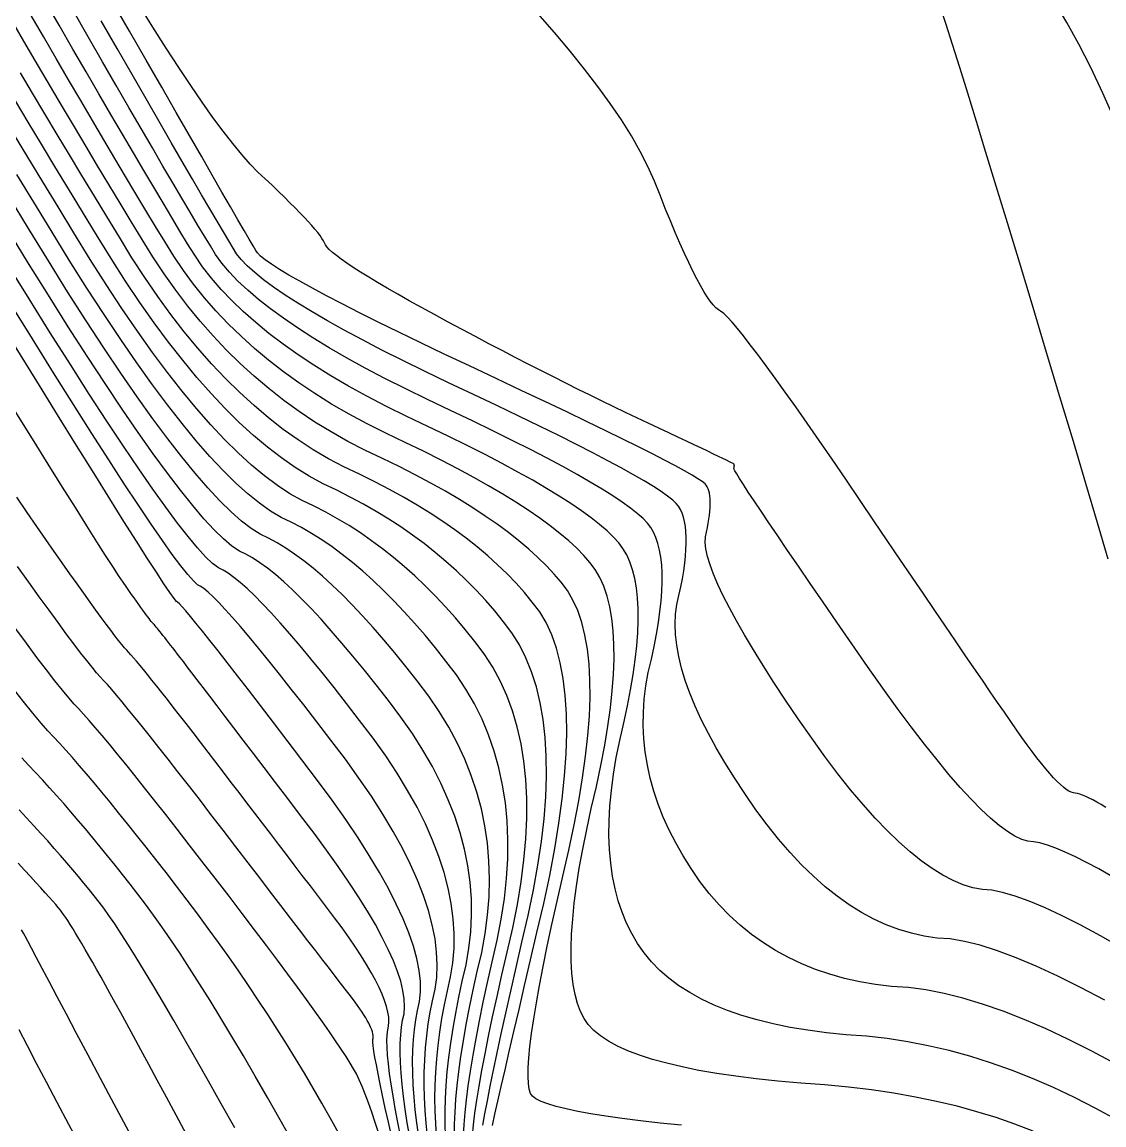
# Model space of a CAD drawing. Header units: inches. Extents: x 1412622.3 to 1412714.6, y 4931530.8 to 4931588.5.
# Drawn here: x 1412639.77 to 1412647.81, y 4931552.43 to 4931560.63 of the extents above; entities that cross this region are included whole.
import ezdxf

# ---------------------------------------------------------------- set-up
doc = ezdxf.new("R2010")
doc.units = ezdxf.units.IN
doc.header["$MEASUREMENT"] = 0

msp = doc.modelspace()

# ---------------------------------------------------------------- linework, layer by layer
for points in [[(1412647.9047, 4931552.4687), (1412647.7471, 4931552.5552), (1412647.59, 4931552.6353), (1412647.4333, 4931552.7092), (1412647.2772, 4931552.7768), (1412647.1215, 4931552.8381), (1412646.9663, 4931552.8931), (1412646.8116, 4931552.9419), (1412646.6574, 4931552.9843), (1412646.5036, 4931553.0205), (1412646.3504, 4931553.0504), (1412646.1976, 4931553.0739), (1412646.0453, 4931553.0912), (1412645.8935, 4931553.1022), (1412645.7481, 4931553.1169), (1412645.6092, 4931553.1353), (1412645.4768, 4931553.1574), (1412645.3508, 4931553.1832), (1412645.2313, 4931553.2127), (1412645.1183, 4931553.2458), (1412645.0117, 4931553.2827), (1412644.9116, 4931553.3232), (1412644.818, 4931553.3674), (1412644.7308, 4931553.4153), (1412644.6501, 4931553.4669), (1412644.5759, 4931553.5222), (1412644.5081, 4931553.5812), (1412644.4468, 4931553.6439), (1412644.392, 4931553.7103), (1412644.3436, 4931553.7803), (1412644.3001, 4931553.8542), (1412644.2616, 4931553.9319), (1412644.2281, 4931554.0135), (1412644.1995, 4931554.0988), (1412644.1758, 4931554.188), (1412644.1571, 4931554.281), (1412644.1433, 4931554.3778), (1412644.1344, 4931554.4785), (1412644.1305, 4931554.5829), (1412644.1315, 4931554.6912), (1412644.1375, 4931554.8033), (1412644.1484, 4931554.9193), (1412644.1643, 4931555.0391), (1412644.1851, 4931555.1626), (1412644.2108, 4931555.2901), (1412644.2415, 4931555.4213), (1412644.2683, 4931555.5469), (1412644.2912, 4931555.6669), (1412644.3102, 4931555.7814), (1412644.3253, 4931555.8902), (1412644.3365, 4931555.9934), (1412644.3438, 4931556.091), (1412644.3472, 4931556.183), (1412644.3468, 4931556.2694), (1412644.3424, 4931556.3503), (1412644.3341, 4931556.4255), (1412644.322, 4931556.4951), (1412644.3059, 4931556.5591), (1412644.286, 4931556.6174), (1412644.2622, 4931556.6702), (1412644.2344, 4931556.7174), (1412644.2028, 4931556.759), (1412644.1633, 4931556.8026), (1412644.116, 4931556.8482), (1412644.0608, 4931556.8959), (1412643.9977, 4931556.9455), (1412643.9268, 4931556.9972), (1412643.848, 4931557.0509), (1412643.7613, 4931557.1066), (1412643.6668, 4931557.1643), (1412643.5644, 4931557.2241), (1412643.4541, 4931557.2858), (1412643.336, 4931557.3496), (1412643.2101, 4931557.4154), (1412643.0762, 4931557.4832), (1412642.9345, 4931557.5531), (1412642.785, 4931557.6249), (1412642.6275, 4931557.6988), (1412642.4767, 4931557.7734), (1412642.3323, 4931557.8488), (1412642.1946, 4931557.9249), (1412642.0633, 4931558.0018), (1412641.9387, 4931558.0794), (1412641.8205, 4931558.1578), (1412641.709, 4931558.2369), (1412641.6039, 4931558.3168), (1412641.5054, 4931558.3974), (1412641.4135, 4931558.4788), (1412641.3281, 4931558.5609), (1412641.2493, 4931558.6438), (1412641.177, 4931558.7274), (1412641.1113, 4931558.8118), (1412641.0521, 4931558.8969), (1412640.9995, 4931558.9828), (1412640.9428, 4931559.0763), (1412640.8819, 4931559.1774), (1412640.8168, 4931559.2861), (1412640.7476, 4931559.4024), (1412640.6743, 4931559.5264), (1412640.5969, 4931559.6579), (1412640.5153, 4931559.7971), (1412640.4296, 4931559.9438), (1412640.3397, 4931560.0982), (1412640.2457, 4931560.2602), (1412640.1476, 4931560.4298), (1412640.0453, 4931560.607), (1412639.9389, 4931560.7918)], [(1412647.9452, 4931553.7462), (1412647.7833, 4931553.8378), (1412647.633, 4931553.9186), (1412647.4943, 4931553.9886), (1412647.3673, 4931554.0477), (1412647.2518, 4931554.096), (1412647.148, 4931554.1335), (1412647.0557, 4931554.1602), (1412646.9751, 4931554.176), (1412646.9061, 4931554.181), (1412646.8352, 4931554.1948), (1412646.7622, 4931554.2173), (1412646.6874, 4931554.2486), (1412646.6106, 4931554.2886), (1412646.5318, 4931554.3374), (1412646.4511, 4931554.395), (1412646.3684, 4931554.4613), (1412646.2838, 4931554.5363), (1412646.1973, 4931554.6202), (1412646.1088, 4931554.7127), (1412646.0183, 4931554.8141), (1412645.9259, 4931554.9242), (1412645.8315, 4931555.043), (1412645.7352, 4931555.1706), (1412645.6369, 4931555.307), (1412645.5367, 4931555.4521), (1412645.4433, 4931555.5904), (1412645.3566, 4931555.7218), (1412645.2767, 4931555.8463), (1412645.2036, 4931555.9639), (1412645.1373, 4931556.0747), (1412645.0777, 4931556.1786), (1412645.025, 4931556.2757), (1412644.979, 4931556.3658), (1412644.9398, 4931556.4491), (1412644.9073, 4931556.5256), (1412644.8817, 4931556.5951), (1412644.8628, 4931556.6578), (1412644.8507, 4931556.7136), (1412644.8454, 4931556.7626), (1412644.8468, 4931556.8046), (1412644.855, 4931556.8399), (1412644.8622, 4931556.8736), (1412644.8684, 4931556.9058), (1412644.8735, 4931556.9365), (1412644.8775, 4931556.9657), (1412644.8805, 4931556.9934), (1412644.8825, 4931557.0195), (1412644.8834, 4931557.0442), (1412644.8833, 4931557.0674), (1412644.8821, 4931557.0891), (1412644.8799, 4931557.1093), (1412644.8766, 4931557.1279), (1412644.8723, 4931557.1451), (1412644.867, 4931557.1608), (1412644.8606, 4931557.1749), (1412644.8531, 4931557.1876), (1412644.8447, 4931557.1988), (1412644.8243, 4931557.215), (1412644.7921, 4931557.2364), (1412644.748, 4931557.263), (1412644.692, 4931557.2946), (1412644.6241, 4931557.3314), (1412644.5444, 4931557.3733), (1412644.4528, 4931557.4203), (1412644.3493, 4931557.4725), (1412644.2339, 4931557.5298), (1412644.1067, 4931557.5922), (1412643.9675, 4931557.6597), (1412643.8166, 4931557.7323), (1412643.6537, 4931557.8101), (1412643.4789, 4931557.893), (1412643.2923, 4931557.981), (1412643.0938, 4931558.0741), (1412642.907, 4931558.1626), (1412642.7319, 4931558.2465), (1412642.5684, 4931558.3257), (1412642.4167, 4931558.4003), (1412642.2766, 4931558.4703), (1412642.1482, 4931558.5356), (1412642.0314, 4931558.5963), (1412641.9264, 4931558.6524), (1412641.833, 4931558.7038), (1412641.7513, 4931558.7506), (1412641.6813, 4931558.7927), (1412641.6229, 4931558.8302), (1412641.5763, 4931558.8631), (1412641.5413, 4931558.8913), (1412641.518, 4931558.9149), (1412641.5064, 4931558.9339), (1412641.4861, 4931558.968), (1412641.4572, 4931559.0174), (1412641.4196, 4931559.082), (1412641.3734, 4931559.1618), (1412641.3185, 4931559.2568), (1412641.2549, 4931559.367), (1412641.1827, 4931559.4924), (1412641.1019, 4931559.6331), (1412641.0124, 4931559.7889), (1412640.9142, 4931559.9599), (1412640.8074, 4931560.1462), (1412640.6919, 4931560.3477), (1412640.5678, 4931560.5643), (1412640.435, 4931560.7962)], [(1412647.8671, 4931554.2797), (1412647.77, 4931554.3347), (1412647.6798, 4931554.3832), (1412647.5966, 4931554.4252), (1412647.5204, 4931554.4606), (1412647.4511, 4931554.4896), (1412647.3888, 4931554.5121), (1412647.3334, 4931554.5281), (1412647.2851, 4931554.5376), (1412647.2437, 4931554.5406), (1412647.1975, 4931554.5541), (1412647.1466, 4931554.578), (1412647.0909, 4931554.6123), (1412647.0305, 4931554.6571), (1412646.9653, 4931554.7123), (1412646.8954, 4931554.778), (1412646.8207, 4931554.8541), (1412646.7412, 4931554.9407), (1412646.657, 4931555.0377), (1412646.5681, 4931555.1452), (1412646.4743, 4931555.2631), (1412646.3759, 4931555.3915), (1412646.2726, 4931555.5303), (1412646.1646, 4931555.6795), (1412646.0519, 4931555.8392), (1412645.9344, 4931556.0094), (1412645.8243, 4931556.1691), (1412645.7216, 4931556.3184), (1412645.6263, 4931556.4572), (1412645.5383, 4931556.5856), (1412645.4578, 4931556.7036), (1412645.3846, 4931556.8112), (1412645.3189, 4931556.9083), (1412645.2605, 4931556.9949), (1412645.2095, 4931557.0712), (1412645.1659, 4931557.137), (1412645.1297, 4931557.1924), (1412645.1009, 4931557.2373), (1412645.0795, 4931557.2718), (1412645.0654, 4931557.2959), (1412645.0588, 4931557.3095), (1412645.0595, 4931557.3127), (1412645.0602, 4931557.3158), (1412645.0608, 4931557.3187), (1412645.0612, 4931557.3215), (1412645.0616, 4931557.3242), (1412645.0619, 4931557.3267), (1412645.062, 4931557.329), (1412645.0621, 4931557.3313), (1412645.0621, 4931557.3334), (1412645.062, 4931557.3354), (1412645.0618, 4931557.3372), (1412645.0615, 4931557.3389), (1412645.0611, 4931557.3405), (1412645.0606, 4931557.3419), (1412645.0601, 4931557.3432), (1412645.0594, 4931557.3443), (1412645.0586, 4931557.3453), (1412645.0526, 4931557.3488), (1412645.0414, 4931557.3546), (1412645.0251, 4931557.3628), (1412645.0035, 4931557.3734), (1412644.9767, 4931557.3864), (1412644.9447, 4931557.4019), (1412644.9075, 4931557.4197), (1412644.8651, 4931557.4399), (1412644.8174, 4931557.4625), (1412644.7646, 4931557.4876), (1412644.7066, 4931557.515), (1412644.6434, 4931557.5448), (1412644.5749, 4931557.5771), (1412644.5013, 4931557.6117), (1412644.4224, 4931557.6488), (1412644.3384, 4931557.6882), (1412644.2532, 4931557.7286), (1412644.1668, 4931557.7701), (1412644.0792, 4931557.8126), (1412643.9904, 4931557.856), (1412643.9005, 4931557.9005), (1412643.8094, 4931557.946), (1412643.7172, 4931557.9925), (1412643.6237, 4931558.04), (1412643.5291, 4931558.0885), (1412643.4333, 4931558.1381), (1412643.3364, 4931558.1886), (1412643.2382, 4931558.2401), (1412643.1389, 4931558.2927), (1412643.0385, 4931558.3462), (1412642.9368, 4931558.4008), (1412642.834, 4931558.4564), (1412642.7373, 4931558.5093), (1412642.6466, 4931558.5597), (1412642.5621, 4931558.6074), (1412642.4836, 4931558.6525), (1412642.4113, 4931558.6949), (1412642.345, 4931558.7348), (1412642.2849, 4931558.772), (1412642.2308, 4931558.8066), (1412642.1828, 4931558.8386), (1412642.141, 4931558.8679), (1412642.1052, 4931558.8947), (1412642.0755, 4931558.9188), (1412642.0519, 4931558.9402), (1412642.0344, 4931558.9591), (1412642.023, 4931558.9754), (1412642.0177, 4931558.989), (1412642.0094, 4931559.0049), (1412641.9981, 4931559.023), (1412641.9837, 4931559.0434), (1412641.9663, 4931559.0661), (1412641.946, 4931559.091), (1412641.9225, 4931559.1182), (1412641.8961, 4931559.1477), (1412641.8667, 4931559.1794), (1412641.8342, 4931559.2134), (1412641.7988, 4931559.2497), (1412641.7603, 4931559.2882), (1412641.7188, 4931559.329), (1412641.6742, 4931559.372), (1412641.6267, 4931559.4174), (1412641.5761, 4931559.4649), (1412641.5225, 4931559.5148), (1412641.4645, 4931559.5751), (1412641.402, 4931559.646), (1412641.3351, 4931559.7274), (1412641.2637, 4931559.8194), (1412641.1878, 4931559.9219), (1412641.1075, 4931560.0349), (1412641.0227, 4931560.1584), (1412640.9335, 4931560.2924), (1412640.8398, 4931560.437), (1412640.7416, 4931560.5921), (1412640.639, 4931560.7577)], [(1412647.8902, 4931559.9009), (1412647.8002, 4931560.1036), (1412647.7109, 4931560.2923), (1412647.6222, 4931560.4671), (1412647.534, 4931560.6278), (1412647.4464, 4931560.7747)], [(1412647.2814, 4931552.3864), (1412647.1471, 4931552.4382), (1412647.0083, 4931552.486), (1412646.8649, 4931552.5301), (1412646.7171, 4931552.5702), (1412646.5648, 4931552.6065), (1412646.4079, 4931552.6388), (1412646.2465, 4931552.6674), (1412646.0806, 4931552.692), (1412645.9102, 4931552.7128), (1412645.7353, 4931552.7296), (1412645.5559, 4931552.7426), (1412645.3858, 4931552.7577), (1412645.2249, 4931552.7747), (1412645.0733, 4931552.7937), (1412644.9309, 4931552.8147), (1412644.7978, 4931552.8377), (1412644.674, 4931552.8628), (1412644.5595, 4931552.8898), (1412644.4543, 4931552.9188), (1412644.3583, 4931552.9498), (1412644.2715, 4931552.9829), (1412644.1941, 4931553.0179), (1412644.1259, 4931553.0549), (1412644.067, 4931553.094), (1412644.0173, 4931553.135), (1412643.977, 4931553.178), (1412643.9459, 4931553.2231), (1412643.9191, 4931553.2755), (1412643.8967, 4931553.3353), (1412643.8785, 4931553.4025), (1412643.8648, 4931553.4771), (1412643.8553, 4931553.5591), (1412643.8502, 4931553.6485), (1412643.8494, 4931553.7452), (1412643.8529, 4931553.8493), (1412643.8608, 4931553.9609), (1412643.873, 4931554.0798), (1412643.8895, 4931554.2061), (1412643.9103, 4931554.3398), (1412643.9355, 4931554.4809), (1412643.965, 4931554.6293), (1412643.9988, 4931554.7852), (1412644.037, 4931554.9484), (1412644.0703, 4931555.1047), (1412644.0988, 4931555.254), (1412644.1224, 4931555.3963), (1412644.1412, 4931555.5317), (1412644.1552, 4931555.6601), (1412644.1643, 4931555.7815), (1412644.1685, 4931555.896), (1412644.1679, 4931556.0035), (1412644.1625, 4931556.104), (1412644.1522, 4931556.1975), (1412644.1371, 4931556.2841), (1412644.1172, 4931556.3637), (1412644.0923, 4931556.4363), (1412644.0627, 4931556.502), (1412644.0282, 4931556.5607), (1412643.9889, 4931556.6124), (1412643.943, 4931556.6651), (1412643.8906, 4931556.7188), (1412643.8317, 4931556.7735), (1412643.7663, 4931556.8292), (1412643.6943, 4931556.8858), (1412643.6158, 4931556.9434), (1412643.5308, 4931557.002), (1412643.4393, 4931557.0616), (1412643.3412, 4931557.1222), (1412643.2366, 4931557.1837), (1412643.1255, 4931557.2463), (1412643.0079, 4931557.3098), (1412642.8837, 4931557.3743), (1412642.753, 4931557.4398), (1412642.6158, 4931557.5062), (1412642.4721, 4931557.5737), (1412642.3332, 4931557.6437), (1412642.1991, 4931557.7162), (1412642.0699, 4931557.7913), (1412641.9455, 4931557.8689), (1412641.826, 4931557.9491), (1412641.7113, 4931558.0318), (1412641.6015, 4931558.1171), (1412641.4964, 4931558.2049), (1412641.3963, 4931558.2953), (1412641.3009, 4931558.3882), (1412641.2104, 4931558.4836), (1412641.1248, 4931558.5816), (1412641.044, 4931558.6822), (1412640.968, 4931558.7853), (1412640.8969, 4931558.8909), (1412640.8306, 4931558.9991), (1412640.7616, 4931559.1124), (1412640.6901, 4931559.2307), (1412640.6159, 4931559.3541), (1412640.5391, 4931559.4826), (1412640.4596, 4931559.6162), (1412640.3775, 4931559.7549), (1412640.2928, 4931559.8986), (1412640.2055, 4931560.0474), (1412640.1155, 4931560.2013), (1412640.0229, 4931560.3603), (1412639.9276, 4931560.5243), (1412639.8297, 4931560.6934)], [(1412647.8986, 4931552.8843), (1412647.7196, 4931552.9803), (1412647.5461, 4931553.0676), (1412647.3781, 4931553.1462), (1412647.2155, 4931553.2161), (1412647.0585, 4931553.2773), (1412646.9069, 4931553.3298), (1412646.7607, 4931553.3736), (1412646.6201, 4931553.4087), (1412646.4849, 4931553.4351), (1412646.3552, 4931553.4528), (1412646.231, 4931553.4618), (1412646.1105, 4931553.4762), (1412645.9936, 4931553.496), (1412645.8803, 4931553.5211), (1412645.7707, 4931553.5517), (1412645.6648, 4931553.5876), (1412645.5626, 4931553.6289), (1412645.464, 4931553.6755), (1412645.369, 4931553.7276), (1412645.2778, 4931553.785), (1412645.1901, 4931553.8478), (1412645.1062, 4931553.916), (1412645.0259, 4931553.9895), (1412644.9492, 4931554.0685), (1412644.8763, 4931554.1528), (1412644.8069, 4931554.2425), (1412644.7413, 4931554.3376), (1412644.6812, 4931554.4329), (1412644.6266, 4931554.5285), (1412644.5776, 4931554.6244), (1412644.5342, 4931554.7205), (1412644.4963, 4931554.8169), (1412644.464, 4931554.9135), (1412644.4372, 4931555.0104), (1412644.4159, 4931555.1076), (1412644.4003, 4931555.205), (1412644.3901, 4931555.3027), (1412644.3856, 4931555.4006), (1412644.3866, 4931555.4988), (1412644.3931, 4931555.5972), (1412644.4052, 4931555.6959), (1412644.4228, 4931555.7949), (1412644.446, 4931555.8941), (1412644.4663, 4931555.9891), (1412644.4836, 4931556.0799), (1412644.4979, 4931556.1664), (1412644.5094, 4931556.2487), (1412644.5178, 4931556.3267), (1412644.5234, 4931556.4005), (1412644.526, 4931556.4701), (1412644.5256, 4931556.5354), (1412644.5223, 4931556.5965), (1412644.5161, 4931556.6534), (1412644.5069, 4931556.706), (1412644.4947, 4931556.7544), (1412644.4797, 4931556.7986), (1412644.4616, 4931556.8385), (1412644.4407, 4931556.8742), (1412644.4168, 4931556.9056), (1412644.3837, 4931556.9401), (1412644.3413, 4931556.9776), (1412644.2898, 4931557.0182), (1412644.2291, 4931557.0619), (1412644.1592, 4931557.1086), (1412644.0801, 4931557.1584), (1412643.9918, 4931557.2112), (1412643.8943, 4931557.267), (1412643.7876, 4931557.326), (1412643.6716, 4931557.3879), (1412643.5465, 4931557.453), (1412643.4122, 4931557.5211), (1412643.2687, 4931557.5922), (1412643.116, 4931557.6664), (1412642.9541, 4931557.7436), (1412642.783, 4931557.8239), (1412642.6201, 4931557.9032), (1412642.4655, 4931557.9814), (1412642.3192, 4931558.0585), (1412642.1811, 4931558.1346), (1412642.0513, 4931558.2097), (1412641.9297, 4931558.2837), (1412641.8164, 4931558.3567), (1412641.7114, 4931558.4286), (1412641.6146, 4931558.4995), (1412641.5261, 4931558.5694), (1412641.4459, 4931558.6382), (1412641.3739, 4931558.7059), (1412641.3101, 4931558.7726), (1412641.2546, 4931558.8383), (1412641.2074, 4931558.9029), (1412641.1685, 4931558.9665), (1412641.1239, 4931559.0402), (1412641.0736, 4931559.1241), (1412641.0177, 4931559.2181), (1412640.9562, 4931559.3222), (1412640.889, 4931559.4365), (1412640.8162, 4931559.5609), (1412640.7378, 4931559.6955), (1412640.6537, 4931559.8402), (1412640.5639, 4931559.9951), (1412640.4685, 4931560.1601), (1412640.3675, 4931560.3353), (1412640.2608, 4931560.5205), (1412640.1485, 4931560.716)], [(1412647.8237, 4931554.7928), (1412647.789, 4931554.8132), (1412647.7567, 4931554.8316), (1412647.7266, 4931554.8477), (1412647.6989, 4931554.8617), (1412647.6735, 4931554.8735), (1412647.6504, 4931554.8832), (1412647.6296, 4931554.8907), (1412647.6111, 4931554.896), (1412647.595, 4931554.8992), (1412647.5812, 4931554.9002), (1412647.5656, 4931554.905), (1412647.5482, 4931554.9136), (1412647.529, 4931554.926), (1412647.508, 4931554.9421), (1412647.4852, 4931554.9621), (1412647.4606, 4931554.9858), (1412647.4342, 4931555.0134), (1412647.4061, 4931555.0447), (1412647.3761, 4931555.0798), (1412647.3443, 4931555.1187), (1412647.3107, 4931555.1614), (1412647.2753, 4931555.2079), (1412647.2381, 4931555.2582), (1412647.1991, 4931555.3123), (1412647.1584, 4931555.3702), (1412647.1158, 4931555.4318), (1412647.0692, 4931555.4995), (1412647.0186, 4931555.5731), (1412646.964, 4931555.6527), (1412646.9054, 4931555.7383), (1412646.8428, 4931555.8299), (1412646.7761, 4931555.9275), (1412646.7055, 4931556.031), (1412646.6308, 4931556.1406), (1412646.5522, 4931556.2561), (1412646.4695, 4931556.3776), (1412646.3828, 4931556.5051), (1412646.2922, 4931556.6386), (1412646.1975, 4931556.778), (1412646.0988, 4931556.9235), (1412645.9961, 4931557.0749), (1412645.8894, 4931557.2324), (1412645.7882, 4931557.3805), (1412645.6927, 4931557.5194), (1412645.6028, 4931557.6491), (1412645.5185, 4931557.7694), (1412645.4398, 4931557.8806), (1412645.3666, 4931557.9824), (1412645.2991, 4931558.075), (1412645.2372, 4931558.1584), (1412645.1809, 4931558.2324), (1412645.1301, 4931558.2973), (1412645.085, 4931558.3528), (1412645.0455, 4931558.3991), (1412645.0115, 4931558.4362), (1412644.9832, 4931558.4639), (1412644.9605, 4931558.4825), (1412644.9433, 4931558.4917), (1412644.9247, 4931558.5069), (1412644.9046, 4931558.5281), (1412644.8831, 4931558.5552), (1412644.8601, 4931558.5883), (1412644.8356, 4931558.6273), (1412644.8096, 4931558.6722), (1412644.7822, 4931558.7231), (1412644.7533, 4931558.78), (1412644.723, 4931558.8427), (1412644.6911, 4931558.9115), (1412644.6578, 4931558.9862), (1412644.623, 4931559.0668), (1412644.5868, 4931559.1534), (1412644.5491, 4931559.2459), (1412644.5099, 4931559.3444), (1412644.4692, 4931559.4488), (1412644.4202, 4931559.5569), (1412644.3627, 4931559.6686), (1412644.2969, 4931559.784), (1412644.2226, 4931559.903), (1412644.14, 4931560.0257), (1412644.0489, 4931560.152), (1412643.9495, 4931560.282), (1412643.8417, 4931560.4156), (1412643.7254, 4931560.5529), (1412643.6008, 4931560.6938)], [(1412647.8389, 4931556.6379), (1412647.7599, 4931556.9088), (1412647.6741, 4931557.2005), (1412647.5814, 4931557.5128), (1412647.4818, 4931557.8459), (1412647.3754, 4931558.1996), (1412647.2749, 4931558.5329), (1412647.1803, 4931558.8458), (1412647.0916, 4931559.1381), (1412647.0089, 4931559.4101), (1412646.932, 4931559.6616), (1412646.861, 4931559.8926), (1412646.796, 4931560.1032), (1412646.7369, 4931560.2934), (1412646.6837, 4931560.4631), (1412646.6364, 4931560.6123), (1412646.595, 4931560.7411)], [(1412644.6697, 4931552.43), (1412644.511, 4931552.4462), (1412644.3644, 4931552.4628), (1412644.2298, 4931552.4797), (1412644.1073, 4931552.4969), (1412643.9969, 4931552.5144), (1412643.8985, 4931552.5323), (1412643.8122, 4931552.5504), (1412643.738, 4931552.5689), (1412643.6759, 4931552.5876), (1412643.6259, 4931552.6067), (1412643.5879, 4931552.6261), (1412643.562, 4931552.6458), (1412643.5482, 4931552.6658), (1412643.5381, 4931552.6968), (1412643.5317, 4931552.7387), (1412643.529, 4931552.7916), (1412643.53, 4931552.8554), (1412643.5348, 4931552.9302), (1412643.5433, 4931553.0159), (1412643.5555, 4931553.1126), (1412643.5714, 4931553.2202), (1412643.591, 4931553.3388), (1412643.6144, 4931553.4683), (1412643.6414, 4931553.6088), (1412643.6722, 4931553.7603), (1412643.7067, 4931553.9227), (1412643.7449, 4931554.096), (1412643.7868, 4931554.2803), (1412643.8325, 4931554.4756), (1412643.8723, 4931554.6625), (1412643.9064, 4931554.8411), (1412643.9347, 4931555.0113), (1412643.9571, 4931555.1732), (1412643.9738, 4931555.3268), (1412643.9847, 4931555.472), (1412643.9898, 4931555.6089), (1412643.9891, 4931555.7375), (1412643.9826, 4931555.8577), (1412643.9703, 4931555.9696), (1412643.9522, 4931556.0731), (1412643.9284, 4931556.1683), (1412643.8987, 4931556.2552), (1412643.8632, 4931556.3338), (1412643.822, 4931556.404), (1412643.7749, 4931556.4658), (1412643.7227, 4931556.5277), (1412643.6653, 4931556.5894), (1412643.6026, 4931556.6511), (1412643.5349, 4931556.7128), (1412643.4619, 4931556.7744), (1412643.3837, 4931556.836), (1412643.3003, 4931556.8975), (1412643.2118, 4931556.9589), (1412643.118, 4931557.0203), (1412643.0191, 4931557.0816), (1412642.915, 4931557.1429), (1412642.8057, 4931557.2042), (1412642.6912, 4931557.2653), (1412642.5716, 4931557.3265), (1412642.4467, 4931557.3876), (1412642.3167, 4931557.4486), (1412642.1897, 4931557.5139), (1412642.066, 4931557.5836), (1412641.9453, 4931557.6577), (1412641.8278, 4931557.7361), (1412641.7134, 4931557.8188), (1412641.6021, 4931557.9059), (1412641.494, 4931557.9973), (1412641.389, 4931558.0931), (1412641.2871, 4931558.1932), (1412641.1883, 4931558.2976), (1412641.0927, 4931558.4064), (1412641.0002, 4931558.5195), (1412640.9109, 4931558.637), (1412640.8247, 4931558.7588), (1412640.7416, 4931558.8849), (1412640.6616, 4931559.0154), (1412640.5805, 4931559.1485), (1412640.4983, 4931559.284), (1412640.415, 4931559.4222), (1412640.3305, 4931559.5628), (1412640.2449, 4931559.7061), (1412640.1582, 4931559.8518), (1412640.0703, 4931560.0001), (1412639.9814, 4931560.151), (1412639.8913, 4931560.3044), (1412639.8, 4931560.4603), (1412639.7077, 4931560.6188)], [(1412647.815, 4931553.3584), (1412647.6346, 4931553.4543), (1412647.4647, 4931553.539), (1412647.3053, 4931553.6127), (1412647.1563, 4931553.6753), (1412647.0178, 4931553.7267), (1412646.8898, 4931553.7671), (1412646.7723, 4931553.7963), (1412646.6652, 4931553.8144), (1412646.5686, 4931553.8214), (1412646.4728, 4931553.8355), (1412646.3779, 4931553.8566), (1412646.2839, 4931553.8849), (1412646.1907, 4931553.9201), (1412646.0983, 4931553.9625), (1412646.0068, 4931554.0119), (1412645.9162, 4931554.0684), (1412645.8264, 4931554.132), (1412645.7375, 4931554.2026), (1412645.6494, 4931554.2803), (1412645.5622, 4931554.365), (1412645.4759, 4931554.4569), (1412645.3904, 4931554.5558), (1412645.3057, 4931554.6617), (1412645.2219, 4931554.7748), (1412645.139, 4931554.8949), (1412645.0622, 4931555.0117), (1412644.9916, 4931555.1252), (1412644.9272, 4931555.2353), (1412644.8689, 4931555.3422), (1412644.8168, 4931555.4458), (1412644.7708, 4931555.5461), (1412644.7311, 4931555.643), (1412644.6975, 4931555.7367), (1412644.67, 4931555.8271), (1412644.6487, 4931555.9141), (1412644.6336, 4931555.9979), (1412644.6247, 4931556.0783), (1412644.6219, 4931556.1554), (1412644.6253, 4931556.2293), (1412644.6348, 4931556.2998), (1412644.6505, 4931556.367), (1412644.6642, 4931556.4313), (1412644.676, 4931556.4928), (1412644.6857, 4931556.5514), (1412644.6934, 4931556.6072), (1412644.6992, 4931556.66), (1412644.7029, 4931556.71), (1412644.7047, 4931556.7572), (1412644.7044, 4931556.8014), (1412644.7022, 4931556.8428), (1412644.698, 4931556.8813), (1412644.6918, 4931556.917), (1412644.6835, 4931556.9498), (1412644.6733, 4931556.9797), (1412644.6611, 4931557.0067), (1412644.6469, 4931557.0309), (1412644.6307, 4931557.0522), (1412644.604, 4931557.0776), (1412644.5667, 4931557.107), (1412644.5189, 4931557.1406), (1412644.4605, 4931557.1783), (1412644.3917, 4931557.22), (1412644.3122, 4931557.2658), (1412644.2223, 4931557.3158), (1412644.1218, 4931557.3698), (1412644.0107, 4931557.4279), (1412643.8892, 4931557.49), (1412643.757, 4931557.5563), (1412643.6144, 4931557.6267), (1412643.4612, 4931557.7011), (1412643.2975, 4931557.7797), (1412643.1232, 4931557.8623), (1412642.9384, 4931557.949), (1412642.7636, 4931558.0329), (1412642.5987, 4931558.1139), (1412642.4438, 4931558.1921), (1412642.2989, 4931558.2675), (1412642.1639, 4931558.34), (1412642.0389, 4931558.4097), (1412641.9239, 4931558.4765), (1412641.8189, 4931558.5405), (1412641.7238, 4931558.6017), (1412641.6387, 4931558.66), (1412641.5636, 4931558.7154), (1412641.4984, 4931558.7681), (1412641.4432, 4931558.8179), (1412641.398, 4931558.8648), (1412641.3627, 4931558.9089), (1412641.3374, 4931558.9502), (1412641.305, 4931559.0041), (1412641.2654, 4931559.0707), (1412641.2187, 4931559.15), (1412641.1648, 4931559.242), (1412641.1038, 4931559.3466), (1412641.0356, 4931559.464), (1412640.9602, 4931559.594), (1412640.8778, 4931559.7366), (1412640.7881, 4931559.892), (1412640.6914, 4931560.06), (1412640.5874, 4931560.2407), (1412640.4763, 4931560.4341), (1412640.3581, 4931560.6402)], [(1412643.2644, 4931552.4275), (1412643.283, 4931552.5107), (1412643.3048, 4931552.6073), (1412643.3298, 4931552.7173), (1412643.3581, 4931552.8406), (1412643.3895, 4931552.9774), (1412643.4242, 4931553.1275), (1412643.4621, 4931553.291), (1412643.5032, 4931553.468), (1412643.5475, 4931553.6583), (1412643.5951, 4931553.862), (1412643.6458, 4931554.079), (1412643.69, 4931554.2871), (1412643.7275, 4931554.486), (1412643.7585, 4931554.6759), (1412643.7829, 4931554.8567), (1412643.8007, 4931555.0284), (1412643.8118, 4931555.1911), (1412643.8164, 4931555.3447), (1412643.8144, 4931555.4893), (1412643.8058, 4931555.6248), (1412643.7906, 4931555.7512), (1412643.7688, 4931555.8685), (1412643.7405, 4931555.9768), (1412643.7055, 4931556.076), (1412643.6639, 4931556.1662), (1412643.6157, 4931556.2472), (1412643.561, 4931556.3193), (1412643.5024, 4931556.3902), (1412643.4399, 4931556.46), (1412643.3736, 4931556.5288), (1412643.3034, 4931556.5964), (1412643.2294, 4931556.663), (1412643.1516, 4931556.7285), (1412643.0698, 4931556.7929), (1412642.9843, 4931556.8562), (1412642.8949, 4931556.9184), (1412642.8016, 4931556.9795), (1412642.7045, 4931557.0396), (1412642.6035, 4931557.0985), (1412642.4987, 4931557.1564), (1412642.3901, 4931557.2132), (1412642.2776, 4931557.2689), (1412642.1612, 4931557.3235), (1412642.0463, 4931557.3842), (1412641.9328, 4931557.4511), (1412641.8207, 4931557.5241), (1412641.71, 4931557.6032), (1412641.6007, 4931557.6885), (1412641.4929, 4931557.7799), (1412641.3865, 4931557.8775), (1412641.2815, 4931557.9812), (1412641.1779, 4931558.091), (1412641.0758, 4931558.207), (1412640.975, 4931558.3291), (1412640.8757, 4931558.4574), (1412640.7778, 4931558.5918), (1412640.6813, 4931558.7323), (1412640.5863, 4931558.8789), (1412640.4926, 4931559.0317), (1412640.3994, 4931559.1845), (1412640.3065, 4931559.3374), (1412640.214, 4931559.4902), (1412640.1219, 4931559.6431), (1412640.0302, 4931559.7959), (1412639.9388, 4931559.9488), (1412639.8478, 4931560.1017), (1412639.7573, 4931560.2546)], [(1412643.1941, 4931552.4299), (1412643.2089, 4931552.5149), (1412643.2269, 4931552.6113), (1412643.2481, 4931552.719), (1412643.2723, 4931552.838), (1412643.2998, 4931552.9683), (1412643.3304, 4931553.1099), (1412643.3641, 4931553.2629), (1412643.401, 4931553.4271), (1412643.441, 4931553.6027), (1412643.4842, 4931553.7896), (1412643.5305, 4931553.9878), (1412643.5701, 4931554.1788), (1412643.6028, 4931554.3625), (1412643.6287, 4931554.5389), (1412643.6479, 4931554.7081), (1412643.6602, 4931554.87), (1412643.6657, 4931555.0247), (1412643.6645, 4931555.1722), (1412643.6564, 4931555.3123), (1412643.6415, 4931555.4453), (1412643.6199, 4931555.5709), (1412643.5914, 4931555.6894), (1412643.5561, 4931555.8005), (1412643.514, 4931555.9045), (1412643.4652, 4931556.0011), (1412643.4095, 4931556.0905), (1412643.347, 4931556.1727), (1412643.282, 4931556.2527), (1412643.2145, 4931556.3306), (1412643.1445, 4931556.4064), (1412643.072, 4931556.4801), (1412642.997, 4931556.5516), (1412642.9194, 4931556.621), (1412642.8394, 4931556.6883), (1412642.7568, 4931556.7535), (1412642.6717, 4931556.8165), (1412642.5841, 4931556.8774), (1412642.494, 4931556.9362), (1412642.4014, 4931556.9929), (1412642.3062, 4931557.0474), (1412642.2086, 4931557.0999), (1412642.1084, 4931557.1502), (1412642.0058, 4931557.1983), (1412641.9028, 4931557.2545), (1412641.7996, 4931557.3185), (1412641.696, 4931557.3905), (1412641.5922, 4931557.4704), (1412641.4881, 4931557.5582), (1412641.3837, 4931557.654), (1412641.279, 4931557.7577), (1412641.174, 4931557.8693), (1412641.0687, 4931557.9889), (1412640.9632, 4931558.1164), (1412640.8573, 4931558.2519), (1412640.7512, 4931558.3952), (1412640.6447, 4931558.5465), (1412640.538, 4931558.7058), (1412640.431, 4931558.8729), (1412640.3237, 4931559.048), (1412640.2183, 4931559.2206), (1412640.1147, 4931559.3907), (1412640.0131, 4931559.5582), (1412639.9133, 4931559.7233), (1412639.8155, 4931559.8858), (1412639.7195, 4931560.0458)], [(1412643.1159, 4931552.3545), (1412643.1239, 4931552.4322), (1412643.1349, 4931552.5191), (1412643.1491, 4931552.6153), (1412643.1663, 4931552.7207), (1412643.1866, 4931552.8353), (1412643.21, 4931552.9592), (1412643.2365, 4931553.0924), (1412643.2661, 4931553.2347), (1412643.2987, 4931553.3863), (1412643.3345, 4931553.5472), (1412643.3733, 4931553.7173), (1412643.4152, 4931553.8966), (1412643.4502, 4931554.0705), (1412643.4781, 4931554.2389), (1412643.499, 4931554.4019), (1412643.5129, 4931554.5595), (1412643.5198, 4931554.7116), (1412643.5196, 4931554.8583), (1412643.5125, 4931554.9996), (1412643.4984, 4931555.1354), (1412643.4772, 4931555.2658), (1412643.4491, 4931555.3907), (1412643.4139, 4931555.5102), (1412643.3718, 4931555.6243), (1412643.3226, 4931555.7329), (1412643.2664, 4931555.8361), (1412643.2033, 4931555.9338), (1412643.1331, 4931556.0261), (1412643.0617, 4931556.1152), (1412642.9892, 4931556.2012), (1412642.9155, 4931556.284), (1412642.8406, 4931556.3637), (1412642.7645, 4931556.4402), (1412642.6873, 4931556.5135), (1412642.6089, 4931556.5837), (1412642.5293, 4931556.6508), (1412642.4485, 4931556.7146), (1412642.3666, 4931556.7753), (1412642.2835, 4931556.8329), (1412642.1992, 4931556.8873), (1412642.1138, 4931556.9385), (1412642.0271, 4931556.9866), (1412641.9393, 4931557.0315), (1412641.8503, 4931557.0732), (1412641.7594, 4931557.1247), (1412641.6664, 4931557.1859), (1412641.5714, 4931557.2569), (1412641.4744, 4931557.3375), (1412641.3755, 4931557.4279), (1412641.2745, 4931557.5281), (1412641.1715, 4931557.6379), (1412641.0665, 4931557.7575), (1412640.9595, 4931557.8868), (1412640.8506, 4931558.0258), (1412640.7396, 4931558.1746), (1412640.6266, 4931558.3331), (1412640.5117, 4931558.5013), (1412640.3947, 4931558.6793), (1412640.2757, 4931558.8669), (1412640.1547, 4931559.0644), (1412640.0372, 4931559.2567), (1412639.923, 4931559.444), (1412639.8122, 4931559.6263), (1412639.7048, 4931559.8035)], [(1412643.0493, 4931552.3529), (1412643.0536, 4931552.4346), (1412643.0609, 4931552.5233), (1412643.0712, 4931552.6193), (1412643.0845, 4931552.7224), (1412643.1009, 4931552.8327), (1412643.1202, 4931552.9502), (1412643.1426, 4931553.0748), (1412643.168, 4931553.2066), (1412643.1965, 4931553.3455), (1412643.228, 4931553.4916), (1412643.2624, 4931553.6449), (1412643.3, 4931553.8054), (1412643.3303, 4931553.9622), (1412643.3533, 4931554.1154), (1412643.3692, 4931554.265), (1412643.3779, 4931554.4109), (1412643.3793, 4931554.5532), (1412643.3735, 4931554.6919), (1412643.3606, 4931554.827), (1412643.3404, 4931554.9585), (1412643.313, 4931555.0863), (1412643.2783, 4931555.2105), (1412643.2365, 4931555.3311), (1412643.1875, 4931555.448), (1412643.1312, 4931555.5613), (1412643.0677, 4931555.671), (1412642.997, 4931555.7771), (1412642.9191, 4931555.8795), (1412642.8414, 4931555.9778), (1412642.7638, 4931556.0718), (1412642.6864, 4931556.1617), (1412642.6092, 4931556.2473), (1412642.5321, 4931556.3288), (1412642.4552, 4931556.4061), (1412642.3784, 4931556.4792), (1412642.3018, 4931556.548), (1412642.2254, 4931556.6127), (1412642.1491, 4931556.6732), (1412642.073, 4931556.7295), (1412641.997, 4931556.7816), (1412641.9213, 4931556.8296), (1412641.8456, 4931556.8733), (1412641.7702, 4931556.9128), (1412641.6949, 4931556.9481), (1412641.6159, 4931556.995), (1412641.5332, 4931557.0534), (1412641.4468, 4931557.1233), (1412641.3566, 4931557.2047), (1412641.2628, 4931557.2976), (1412641.1653, 4931557.4021), (1412641.064, 4931557.5181), (1412640.959, 4931557.6456), (1412640.8504, 4931557.7847), (1412640.738, 4931557.9352), (1412640.6219, 4931558.0973), (1412640.5021, 4931558.271), (1412640.3786, 4931558.4561), (1412640.2514, 4931558.6528), (1412640.1204, 4931558.861), (1412639.9858, 4931559.0807), (1412639.856, 4931559.2928), (1412639.7312, 4931559.4973)], [(1412642.9828, 4931552.3513), (1412642.9833, 4931552.4369), (1412642.9869, 4931552.5275), (1412642.9933, 4931552.6233), (1412643.0027, 4931552.7241), (1412643.0151, 4931552.8301), (1412643.0305, 4931552.9411), (1412643.0488, 4931553.0572), (1412643.07, 4931553.1784), (1412643.0943, 4931553.3047), (1412643.1214, 4931553.4361), (1412643.1516, 4931553.5726), (1412643.1847, 4931553.7142), (1412643.2103, 4931553.8539), (1412643.2286, 4931553.9919), (1412643.2394, 4931554.128), (1412643.2429, 4931554.2623), (1412643.2389, 4931554.3949), (1412643.2274, 4931554.5256), (1412643.2086, 4931554.6544), (1412643.1823, 4931554.7815), (1412643.1487, 4931554.9068), (1412643.1076, 4931555.0302), (1412643.0591, 4931555.1519), (1412643.0031, 4931555.2717), (1412642.9398, 4931555.3897), (1412642.869, 4931555.506), (1412642.7908, 4931555.6203), (1412642.7052, 4931555.7329), (1412642.6211, 4931555.8403), (1412642.5385, 4931555.9424), (1412642.4573, 4931556.0393), (1412642.3777, 4931556.131), (1412642.2996, 4931556.2174), (1412642.223, 4931556.2986), (1412642.1479, 4931556.3746), (1412642.0743, 4931556.4453), (1412642.0022, 4931556.5108), (1412641.9316, 4931556.5711), (1412641.8625, 4931556.6262), (1412641.7949, 4931556.676), (1412641.7288, 4931556.7206), (1412641.6642, 4931556.76), (1412641.6011, 4931556.7941), (1412641.5395, 4931556.823), (1412641.4724, 4931556.8652), (1412641.4, 4931556.9208), (1412641.3221, 4931556.9896), (1412641.2389, 4931557.0718), (1412641.1502, 4931557.1673), (1412641.0561, 4931557.2762), (1412640.9565, 4931557.3983), (1412640.8516, 4931557.5338), (1412640.7412, 4931557.6825), (1412640.6254, 4931557.8447), (1412640.5042, 4931558.0201), (1412640.3775, 4931558.2088), (1412640.2455, 4931558.4109), (1412640.108, 4931558.6263), (1412639.9651, 4931558.855), (1412639.8168, 4931559.097), (1412639.6749, 4931559.3289)], [(1412642.9163, 4931552.3497), (1412642.9131, 4931552.4392), (1412642.9128, 4931552.5318), (1412642.9155, 4931552.6273), (1412642.921, 4931552.7258), (1412642.9294, 4931552.8274), (1412642.9407, 4931552.932), (1412642.9549, 4931553.0396), (1412642.972, 4931553.1502), (1412642.992, 4931553.2639), (1412643.0149, 4931553.3806), (1412643.0407, 4931553.5002), (1412643.0694, 4931553.6229), (1412643.0904, 4931553.7456), (1412643.1039, 4931553.8683), (1412643.1097, 4931553.991), (1412643.1079, 4931554.1137), (1412643.0984, 4931554.2365), (1412643.0813, 4931554.3592), (1412643.0567, 4931554.4819), (1412643.0243, 4931554.6046), (1412642.9844, 4931554.7273), (1412642.9368, 4931554.85), (1412642.8816, 4931554.9727), (1412642.8188, 4931555.0955), (1412642.7483, 4931555.2182), (1412642.6703, 4931555.3409), (1412642.5846, 4931555.4636), (1412642.4912, 4931555.5863), (1412642.4007, 4931555.7028), (1412642.3131, 4931555.813), (1412642.2283, 4931555.9169), (1412642.1463, 4931556.0146), (1412642.0672, 4931556.106), (1412641.9909, 4931556.1911), (1412641.9174, 4931556.27), (1412641.8468, 4931556.3426), (1412641.779, 4931556.4089), (1412641.7141, 4931556.469), (1412641.652, 4931556.5228), (1412641.5927, 4931556.5704), (1412641.5363, 4931556.6117), (1412641.4827, 4931556.6467), (1412641.4319, 4931556.6754), (1412641.384, 4931556.6979), (1412641.329, 4931556.7355), (1412641.2668, 4931556.7882), (1412641.1975, 4931556.856), (1412641.1211, 4931556.939), (1412641.0375, 4931557.037), (1412640.9468, 4931557.1502), (1412640.849, 4931557.2785), (1412640.7441, 4931557.4219), (1412640.632, 4931557.5804), (1412640.5128, 4931557.7541), (1412640.3865, 4931557.9428), (1412640.253, 4931558.1467), (1412640.1124, 4931558.3657), (1412639.9647, 4931558.5998), (1412639.8098, 4931558.849), (1412639.6479, 4931559.1133)], [(1412642.8497, 4931552.3481), (1412642.8428, 4931552.4416), (1412642.8388, 4931552.536), (1412642.8376, 4931552.6313), (1412642.8392, 4931552.7276), (1412642.8437, 4931552.8248), (1412642.8509, 4931552.9229), (1412642.861, 4931553.022), (1412642.874, 4931553.1221), (1412642.8898, 4931553.2231), (1412642.9084, 4931553.325), (1412642.9298, 4931553.4279), (1412642.9541, 4931553.5317), (1412642.9705, 4931553.6374), (1412642.9791, 4931553.7448), (1412642.9799, 4931553.8541), (1412642.9729, 4931553.9652), (1412642.958, 4931554.0781), (1412642.9352, 4931554.1928), (1412642.9047, 4931554.3093), (1412642.8663, 4931554.4276), (1412642.8201, 4931554.5478), (1412642.766, 4931554.6698), (1412642.7042, 4931554.7936), (1412642.6345, 4931554.9192), (1412642.5569, 4931555.0466), (1412642.4715, 4931555.1758), (1412642.3783, 4931555.3069), (1412642.2773, 4931555.4398), (1412642.1804, 4931555.5653), (1412642.0877, 4931555.6836), (1412641.9992, 4931555.7946), (1412641.9149, 4931555.8982), (1412641.8347, 4931555.9946), (1412641.7587, 4931556.0837), (1412641.6869, 4931556.1654), (1412641.6193, 4931556.2399), (1412641.5559, 4931556.3071), (1412641.4966, 4931556.3669), (1412641.4415, 4931556.4195), (1412641.3905, 4931556.4647), (1412641.3438, 4931556.5027), (1412641.3012, 4931556.5334), (1412641.2628, 4931556.5567), (1412641.2286, 4931556.5728), (1412641.1855, 4931556.6058), (1412641.1336, 4931556.6556), (1412641.0729, 4931556.7224), (1412641.0033, 4931556.8061), (1412640.9249, 4931556.9067), (1412640.8376, 4931557.0243), (1412640.7415, 4931557.1587), (1412640.6366, 4931557.31), (1412640.5228, 4931557.4783), (1412640.4002, 4931557.6635), (1412640.2688, 4931557.8655), (1412640.1285, 4931558.0845), (1412639.9793, 4931558.3204), (1412639.8214, 4931558.5732), (1412639.6546, 4931558.843)], [(1412642.7832, 4931552.3465), (1412642.7726, 4931552.4439), (1412642.7648, 4931552.5402), (1412642.7597, 4931552.6353), (1412642.7574, 4931552.7293), (1412642.7579, 4931552.8221), (1412642.7612, 4931552.9139), (1412642.7672, 4931553.0045), (1412642.776, 4931553.0939), (1412642.7875, 4931553.1823), (1412642.8019, 4931553.2695), (1412642.8189, 4931553.3555), (1412642.8388, 4931553.4405), (1412642.8506, 4931553.5291), (1412642.8544, 4931553.6213), (1412642.8501, 4931553.7171), (1412642.8379, 4931553.8166), (1412642.8175, 4931553.9197), (1412642.7892, 4931554.0264), (1412642.7527, 4931554.1367), (1412642.7083, 4931554.2507), (1412642.6558, 4931554.3683), (1412642.5953, 4931554.4895), (1412642.5267, 4931554.6144), (1412642.4501, 4931554.7429), (1412642.3655, 4931554.875), (1412642.2728, 4931555.0108), (1412642.1721, 4931555.1502), (1412642.0633, 4931555.2932), (1412641.9601, 4931555.4279), (1412641.8624, 4931555.5542), (1412641.7702, 4931555.6722), (1412641.6835, 4931555.7819), (1412641.6023, 4931555.8832), (1412641.5266, 4931555.9762), (1412641.4565, 4931556.0609), (1412641.3918, 4931556.1372), (1412641.3327, 4931556.2052), (1412641.2791, 4931556.2648), (1412641.231, 4931556.3161), (1412641.1884, 4931556.3591), (1412641.1513, 4931556.3938), (1412641.1197, 4931556.4201), (1412641.0937, 4931556.438), (1412641.0732, 4931556.4477), (1412641.0421, 4931556.476), (1412641.0004, 4931556.5231), (1412640.9483, 4931556.5888), (1412640.8855, 4931556.6733), (1412640.8123, 4931556.7764), (1412640.7284, 4931556.8983), (1412640.634, 4931557.0389), (1412640.5291, 4931557.1982), (1412640.4136, 4931557.3762), (1412640.2876, 4931557.5729), (1412640.1511, 4931557.7883), (1412640.0039, 4931558.0224), (1412639.8463, 4931558.2752), (1412639.678, 4931558.5467)], [(1412642.7166, 4931552.3449), (1412642.7023, 4931552.4463), (1412642.6907, 4931552.5444), (1412642.6819, 4931552.6393), (1412642.6757, 4931552.731), (1412642.6722, 4931552.8195), (1412642.6714, 4931552.9048), (1412642.6733, 4931552.9869), (1412642.678, 4931553.0658), (1412642.6853, 4931553.1415), (1412642.6953, 4931553.2139), (1412642.7081, 4931553.2832), (1412642.7235, 4931553.3493), (1412642.7307, 4931553.4208), (1412642.7297, 4931553.4977), (1412642.7204, 4931553.5801), (1412642.7028, 4931553.668), (1412642.6771, 4931553.7613), (1412642.6431, 4931553.86), (1412642.6008, 4931553.9642), (1412642.5503, 4931554.0738), (1412642.4915, 4931554.1888), (1412642.4245, 4931554.3093), (1412642.3493, 4931554.4353), (1412642.2658, 4931554.5666), (1412642.1741, 4931554.7035), (1412642.0741, 4931554.8457), (1412641.9659, 4931554.9934), (1412641.8494, 4931555.1466), (1412641.7398, 4931555.2904), (1412641.637, 4931555.4248), (1412641.5411, 4931555.5498), (1412641.452, 4931555.6655), (1412641.3698, 4931555.7718), (1412641.2945, 4931555.8687), (1412641.226, 4931555.9563), (1412641.1643, 4931556.0345), (1412641.1095, 4931556.1033), (1412641.0616, 4931556.1627), (1412641.0205, 4931556.2128), (1412640.9862, 4931556.2535), (1412640.9588, 4931556.2848), (1412640.9383, 4931556.3068), (1412640.9246, 4931556.3193), (1412640.9177, 4931556.3226), (1412640.8986, 4931556.3463), (1412640.8673, 4931556.3905), (1412640.8236, 4931556.4552), (1412640.7678, 4931556.5404), (1412640.6996, 4931556.6461), (1412640.6192, 4931556.7724), (1412640.5266, 4931556.9191), (1412640.4216, 4931557.0863), (1412640.3045, 4931557.2741), (1412640.175, 4931557.4823), (1412640.0333, 4931557.711), (1412639.8794, 4931557.9603), (1412639.7132, 4931558.23)], [(1412642.6501, 4931552.3433), (1412642.6321, 4931552.4486), (1412642.6167, 4931552.5486), (1412642.604, 4931552.6433), (1412642.5939, 4931552.7327), (1412642.5864, 4931552.8169), (1412642.5816, 4931552.8957), (1412642.5795, 4931552.9693), (1412642.5799, 4931553.0376), (1412642.583, 4931553.1006), (1412642.5888, 4931553.1584), (1412642.5972, 4931553.2109), (1412642.6082, 4931553.2581), (1412642.6123, 4931553.3105), (1412642.6094, 4931553.3683), (1412642.5996, 4931553.4314), (1412642.5828, 4931553.4997), (1412642.559, 4931553.5734), (1412642.5283, 4931553.6523), (1412642.4907, 4931553.7366), (1412642.4461, 4931553.8261), (1412642.3945, 4931553.9209), (1412642.336, 4931554.021), (1412642.2705, 4931554.1264), (1412642.198, 4931554.2371), (1412642.1186, 4931554.3531), (1412642.0323, 4931554.4743), (1412641.939, 4931554.6009), (1412641.8387, 4931554.7328), (1412641.7435, 4931554.8579), (1412641.6534, 4931554.9764), (1412641.5683, 4931555.0882), (1412641.4884, 4931555.1933), (1412641.4135, 4931555.2917), (1412641.3437, 4931555.3834), (1412641.2789, 4931555.4684), (1412641.2193, 4931555.5468), (1412641.1647, 4931555.6184), (1412641.1152, 4931555.6834), (1412641.0708, 4931555.7416), (1412641.0314, 4931555.7932), (1412640.9971, 4931555.8381), (1412640.9679, 4931555.8763), (1412640.9438, 4931555.9078), (1412640.9247, 4931555.9326), (1412640.9066, 4931555.9562), (1412640.8893, 4931555.9785), (1412640.873, 4931555.9996), (1412640.8576, 4931556.0194), (1412640.843, 4931556.038), (1412640.8294, 4931556.0553), (1412640.8166, 4931556.0714), (1412640.8048, 4931556.0863), (1412640.7938, 4931556.0999), (1412640.7838, 4931556.1122), (1412640.7746, 4931556.1233), (1412640.7664, 4931556.1332), (1412640.7591, 4931556.1418), (1412640.7526, 4931556.1491), (1412640.7471, 4931556.1552), (1412640.7424, 4931556.1601), (1412640.7367, 4931556.1666), (1412640.7299, 4931556.1749), (1412640.722, 4931556.1848), (1412640.713, 4931556.1964), (1412640.7029, 4931556.2097), (1412640.6917, 4931556.2246), (1412640.6794, 4931556.2413), (1412640.666, 4931556.2596), (1412640.6515, 4931556.2796), (1412640.636, 4931556.3013), (1412640.6193, 4931556.3247), (1412640.6016, 4931556.3498), (1412640.5828, 4931556.3765), (1412640.5628, 4931556.405), (1412640.5418, 4931556.4351), (1412640.5197, 4931556.4669), (1412640.4871, 4931556.516), (1412640.4439, 4931556.5824), (1412640.3901, 4931556.6662), (1412640.3258, 4931556.7673), (1412640.251, 4931556.8857), (1412640.1656, 4931557.0215), (1412640.0697, 4931557.1745), (1412639.9632, 4931557.3449), (1412639.8462, 4931557.5326), (1412639.7186, 4931557.7377)], [(1412642.5836, 4931552.3418), (1412642.5618, 4931552.4509), (1412642.5427, 4931552.5528), (1412642.5261, 4931552.6473), (1412642.5121, 4931552.7344), (1412642.5007, 4931552.8142), (1412642.4919, 4931552.8866), (1412642.4856, 4931552.9517), (1412642.4819, 4931553.0095), (1412642.4808, 4931553.0598), (1412642.4823, 4931553.1028), (1412642.4863, 4931553.1385), (1412642.4929, 4931553.1668), (1412642.4954, 4931553.1983), (1412642.4937, 4931553.233), (1412642.4877, 4931553.2708), (1412642.4777, 4931553.3118), (1412642.4634, 4931553.356), (1412642.445, 4931553.4034), (1412642.4224, 4931553.4539), (1412642.3956, 4931553.5076), (1412642.3647, 4931553.5645), (1412642.3296, 4931553.6246), (1412642.2903, 4931553.6878), (1412642.2468, 4931553.7543), (1412642.1992, 4931553.8238), (1412642.1474, 4931553.8966), (1412642.0914, 4931553.9725), (1412642.0312, 4931554.0517), (1412641.9712, 4931554.1305), (1412641.9115, 4931554.209), (1412641.8519, 4931554.2872), (1412641.7924, 4931554.3652), (1412641.7332, 4931554.4428), (1412641.6742, 4931554.5202), (1412641.6154, 4931554.5973), (1412641.5567, 4931554.6741), (1412641.4982, 4931554.7506), (1412641.44, 4931554.8268), (1412641.3819, 4931554.9027), (1412641.324, 4931554.9783), (1412641.2662, 4931555.0536), (1412641.2087, 4931555.1287), (1412641.1514, 4931555.2034), (1412641.0942, 4931555.2779), (1412641.0398, 4931555.3486), (1412640.988, 4931555.4155), (1412640.939, 4931555.4788), (1412640.8927, 4931555.5383), (1412640.849, 4931555.594), (1412640.8081, 4931555.646), (1412640.7698, 4931555.6943), (1412640.7343, 4931555.7388), (1412640.7015, 4931555.7796), (1412640.6714, 4931555.8166), (1412640.6439, 4931555.8499), (1412640.6192, 4931555.8795), (1412640.5972, 4931555.9053), (1412640.5778, 4931555.9274), (1412640.5612, 4931555.9457), (1412640.5473, 4931555.9603), (1412640.5301, 4931555.9799), (1412640.5096, 4931556.0046), (1412640.4859, 4931556.0344), (1412640.4589, 4931556.0691), (1412640.4286, 4931556.109), (1412640.395, 4931556.1539), (1412640.3582, 4931556.2038), (1412640.318, 4931556.2588), (1412640.2746, 4931556.3189), (1412640.228, 4931556.384), (1412640.178, 4931556.4541), (1412640.1248, 4931556.5293), (1412640.0683, 4931556.6096), (1412640.0085, 4931556.6949), (1412639.9455, 4931556.7852), (1412639.8791, 4931556.8806), (1412639.8075, 4931556.9854), (1412639.7304, 4931557.0996)], [(1412642.517, 4931552.3402), (1412642.4916, 4931552.4533), (1412642.4687, 4931552.557), (1412642.4483, 4931552.6513), (1412642.4304, 4931552.7361), (1412642.415, 4931552.8116), (1412642.4021, 4931552.8776), (1412642.3917, 4931552.9341), (1412642.3839, 4931552.9813), (1412642.3786, 4931553.019), (1412642.3757, 4931553.0473), (1412642.3754, 4931553.0662), (1412642.3776, 4931553.0756), (1412642.3785, 4931553.0861), (1412642.3779, 4931553.0977), (1412642.3759, 4931553.1103), (1412642.3726, 4931553.1239), (1412642.3678, 4931553.1387), (1412642.3617, 4931553.1545), (1412642.3541, 4931553.1713), (1412642.3452, 4931553.1892), (1412642.3349, 4931553.2082), (1412642.3232, 4931553.2282), (1412642.3101, 4931553.2493), (1412642.2956, 4931553.2714), (1412642.2797, 4931553.2946), (1412642.2625, 4931553.3189), (1412642.2438, 4931553.3442), (1412642.2237, 4931553.3706), (1412642.199, 4931553.403), (1412642.1695, 4931553.4416), (1412642.1354, 4931553.4863), (1412642.0965, 4931553.5371), (1412642.053, 4931553.594), (1412642.0047, 4931553.657), (1412641.9518, 4931553.7262), (1412641.8941, 4931553.8014), (1412641.8318, 4931553.8827), (1412641.7647, 4931553.9702), (1412641.693, 4931554.0637), (1412641.6165, 4931554.1634), (1412641.5354, 4931554.2691), (1412641.4495, 4931554.381), (1412641.359, 4931554.499), (1412641.2637, 4931554.6231), (1412641.173, 4931554.7409), (1412641.0867, 4931554.8526), (1412641.005, 4931554.9579), (1412640.9278, 4931555.0571), (1412640.855, 4931555.15), (1412640.7868, 4931555.2367), (1412640.7231, 4931555.3171), (1412640.6639, 4931555.3913), (1412640.6091, 4931555.4593), (1412640.5589, 4931555.521), (1412640.5132, 4931555.5765), (1412640.472, 4931555.6258), (1412640.4353, 4931555.6688), (1412640.4031, 4931555.7056), (1412640.3754, 4931555.7361), (1412640.3522, 4931555.7605), (1412640.3235, 4931555.7932), (1412640.2894, 4931555.8343), (1412640.2498, 4931555.8839), (1412640.2048, 4931555.9419), (1412640.1543, 4931556.0083), (1412640.0983, 4931556.0831), (1412640.0369, 4931556.1664), (1412639.9701, 4931556.258), (1412639.8977, 4931556.3581), (1412639.8199, 4931556.4666), (1412639.7367, 4931556.5835)], [(1412642.4199, 4931552.3681), (1412642.3937, 4931552.4508), (1412642.3683, 4931552.527), (1412642.3437, 4931552.5968), (1412642.32, 4931552.66), (1412642.297, 4931552.7167), (1412642.2749, 4931552.767), (1412642.2535, 4931552.8107), (1412642.233, 4931552.8479), (1412642.2073, 4931552.8912), (1412642.1765, 4931552.9405), (1412642.1405, 4931552.9958), (1412642.0994, 4931553.0572), (1412642.0531, 4931553.1247), (1412642.0017, 4931553.1982), (1412641.9452, 4931553.2778), (1412641.8835, 4931553.3634), (1412641.8166, 4931553.4551), (1412641.7446, 4931553.5528), (1412641.6675, 4931553.6566), (1412641.5852, 4931553.7664), (1412641.4978, 4931553.8822), (1412641.4052, 4931554.0042), (1412641.3075, 4931554.1321), (1412641.2046, 4931554.2661), (1412641.1062, 4931554.3939), (1412641.0121, 4931554.5154), (1412640.9224, 4931554.6307), (1412640.8372, 4931554.7397), (1412640.7563, 4931554.8425), (1412640.6798, 4931554.939), (1412640.6077, 4931555.0293), (1412640.5401, 4931555.1133), (1412640.4768, 4931555.1911), (1412640.4179, 4931555.2626), (1412640.3634, 4931555.3279), (1412640.3134, 4931555.387), (1412640.2677, 4931555.4398), (1412640.2264, 4931555.4863), (1412640.1895, 4931555.5266), (1412640.1571, 4931555.5606), (1412640.1169, 4931555.6065), (1412640.0692, 4931555.6641), (1412640.0138, 4931555.7335), (1412639.9507, 4931555.8147), (1412639.88, 4931555.9076), (1412639.8017, 4931556.0124), (1412639.7157, 4931556.1289)], [(1412642.1205, 4931552.372), (1412642.059, 4931552.4837), (1412641.9962, 4931552.5948), (1412641.9323, 4931552.7056), (1412641.8673, 4931552.8158), (1412641.8011, 4931552.9256), (1412641.7337, 4931553.0349), (1412641.6652, 4931553.1438), (1412641.5956, 4931553.2522), (1412641.5248, 4931553.3601), (1412641.4528, 4931553.4676), (1412641.3797, 4931553.5746), (1412641.3055, 4931553.6812), (1412641.2301, 4931553.7873), (1412641.1535, 4931553.8929), (1412641.0758, 4931553.9981), (1412640.9969, 4931554.1028), (1412640.9169, 4931554.207), (1412640.8393, 4931554.3074), (1412640.7641, 4931554.4041), (1412640.6913, 4931554.497), (1412640.6208, 4931554.5861), (1412640.5528, 4931554.6715), (1412640.4871, 4931554.753), (1412640.4238, 4931554.8308), (1412640.3629, 4931554.9048), (1412640.3044, 4931554.9751), (1412640.2483, 4931555.0415), (1412640.1946, 4931555.1042), (1412640.1433, 4931555.1631), (1412640.0944, 4931555.2182), (1412640.0478, 4931555.2695), (1412640.0037, 4931555.3171), (1412639.9619, 4931555.3608), (1412639.9103, 4931555.4198), (1412639.8489, 4931555.4938), (1412639.7777, 4931555.5831), (1412639.6966, 4931555.6874)], [(1412641.7851, 4931552.2985), (1412641.6881, 4931552.4707), (1412641.594, 4931552.6358), (1412641.5027, 4931552.794), (1412641.4143, 4931552.9452), (1412641.3287, 4931553.0894), (1412641.246, 4931553.2266), (1412641.1661, 4931553.3569), (1412641.089, 4931553.4802), (1412641.0148, 4931553.5965), (1412640.9434, 4931553.7058), (1412640.8749, 4931553.8082), (1412640.8092, 4931553.9036), (1412640.7464, 4931553.992), (1412640.6864, 4931554.0734), (1412640.6292, 4931554.1479), (1412640.5725, 4931554.221), (1412640.5161, 4931554.2928), (1412640.4601, 4931554.3634), (1412640.4045, 4931554.4326), (1412640.3492, 4931554.5005), (1412640.2944, 4931554.5671), (1412640.2399, 4931554.6324), (1412640.1858, 4931554.6963), (1412640.1321, 4931554.759), (1412640.0788, 4931554.8204), (1412640.0258, 4931554.8804), (1412639.9732, 4931554.9391), (1412639.9211, 4931554.9966), (1412639.8693, 4931555.0527), (1412639.8178, 4931555.1075), (1412639.7668, 4931555.161)], [(1412641.3495, 4931552.4093), (1412641.2494, 4931552.5885), (1412641.154, 4931552.7582), (1412641.0633, 4931552.9182), (1412640.9773, 4931553.0686), (1412640.896, 4931553.2094), (1412640.8194, 4931553.3406), (1412640.7475, 4931553.4622), (1412640.6803, 4931553.5741), (1412640.6178, 4931553.6765), (1412640.56, 4931553.7692), (1412640.5069, 4931553.8523), (1412640.4585, 4931553.9259), (1412640.4148, 4931553.9898), (1412640.3758, 4931554.044), (1412640.3415, 4931554.0887), (1412640.3056, 4931554.1345), (1412640.2681, 4931554.1815), (1412640.2289, 4931554.2297), (1412640.1881, 4931554.279), (1412640.1457, 4931554.3295), (1412640.1016, 4931554.3811), (1412640.056, 4931554.4339), (1412640.0087, 4931554.4878), (1412639.9597, 4931554.5429), (1412639.9092, 4931554.5992), (1412639.857, 4931554.6566), (1412639.8032, 4931554.7152), (1412639.7477, 4931554.775)], [(1412640.9912, 4931552.3605), (1412640.9144, 4931552.5036), (1412640.8421, 4931552.6381), (1412640.7743, 4931552.7641), (1412640.7109, 4931552.8816), (1412640.652, 4931552.9905), (1412640.5976, 4931553.0909), (1412640.5477, 4931553.1827), (1412640.5022, 4931553.2659), (1412640.4612, 4931553.3406), (1412640.4248, 4931553.4068), (1412640.3898, 4931553.4698), (1412640.3565, 4931553.5295), (1412640.3247, 4931553.5861), (1412640.2944, 4931553.6394), (1412640.2658, 4931553.6895), (1412640.2387, 4931553.7365), (1412640.2131, 4931553.7802), (1412640.1892, 4931553.8207), (1412640.1668, 4931553.858), (1412640.1459, 4931553.8922), (1412640.1267, 4931553.9231), (1412640.109, 4931553.9508), (1412640.0928, 4931553.9753), (1412640.0783, 4931553.9966), (1412640.0653, 4931554.0147), (1412640.0538, 4931554.0296), (1412640.0388, 4931554.0481), (1412640.0201, 4931554.0702), (1412639.9977, 4931554.096), (1412639.9718, 4931554.1254), (1412639.9422, 4931554.1585), (1412639.9089, 4931554.1951), (1412639.872, 4931554.2354), (1412639.8315, 4931554.2793), (1412639.7874, 4931554.3269), (1412639.7396, 4931554.3781)], [(1412640.5627, 4931552.3819), (1412640.4535, 4931552.5871), (1412640.3525, 4931552.7771), (1412640.2597, 4931552.9517), (1412640.175, 4931553.1111), (1412640.0985, 4931553.2551), (1412640.0302, 4931553.3839), (1412639.9701, 4931553.4974), (1412639.9181, 4931553.5956), (1412639.8743, 4931553.6785), (1412639.8387, 4931553.7461), (1412639.8113, 4931553.7984), (1412639.792, 4931553.8354), (1412639.781, 4931553.8571), (1412639.7663, 4931553.882)], [(1412640.2084, 4931552.2632), (1412640.117, 4931552.4359), (1412640.0314, 4931552.5978), (1412639.9516, 4931552.7489), (1412639.8777, 4931552.8894), (1412639.8095, 4931553.019), (1412639.7472, 4931553.1379)]]:
    msp.add_lwpolyline(points)

doc.saveas('drawing.dxf')
